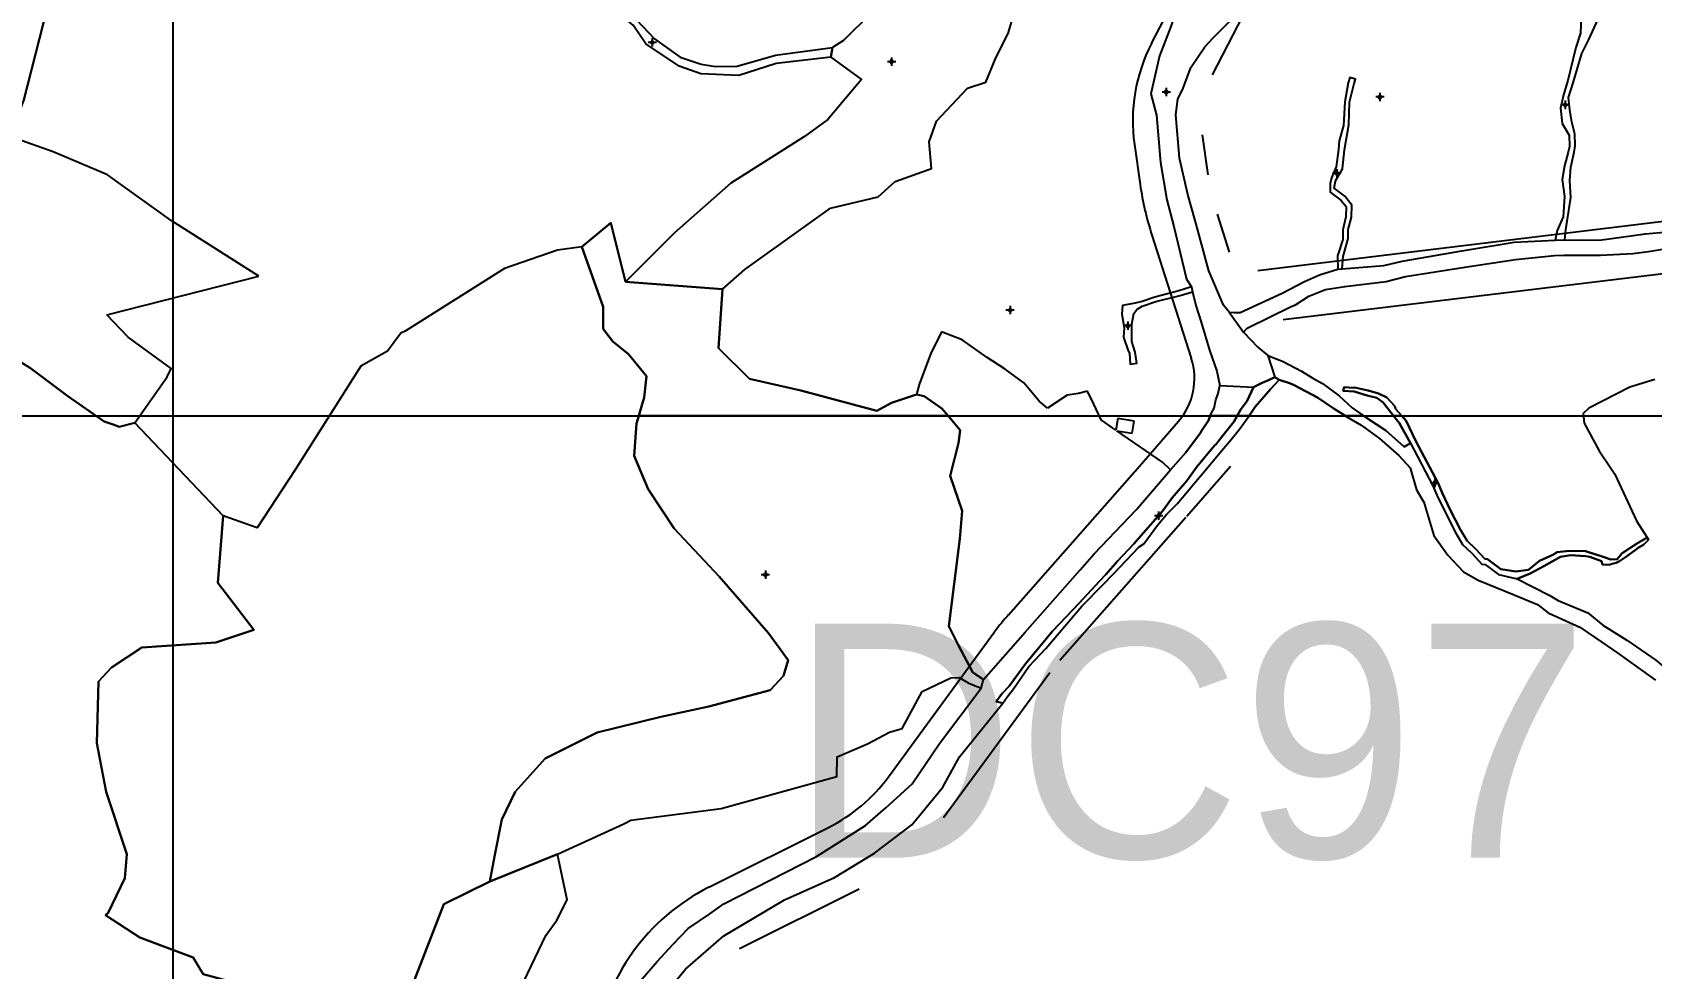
# Model space of a CAD drawing. Extents: x 548357 to 553070, y 1834500 to 1842500.
# Drawn here: x 550957.9 to 551442.3, y 1837334.7 to 1837614.7 of the extents above; entities that cross this region are included whole.
import ezdxf

# ---------------------------------------------------------------- set-up
doc = ezdxf.new("R2010")
doc.units = 0
for name, color, linetype in [('Level 10', 7, 'Continuous'), ('Level 11', 7, 'Continuous'), ('Level 2', 7, 'Continuous'), ('Level 30', 7, 'Continuous'), ('Level 52', 7, 'Continuous'), ('Level 61', 7, 'Continuous'), ('Level 62', 7, 'Continuous')]:
    doc.layers.add(name, color=color, linetype=linetype)

msp = doc.modelspace()

# ---------------------------------------------------------------- linework, layer by layer
at = {"layer": 'Level 10'}
for p, q in [((551196.75, 1837607.29), (551197.22, 1837610.11)), ((551413.45, 1837552.58), (551416.32, 1837552.68)), ((551348.38, 1837543.84), (551349.72, 1837543.93)), ((551135.28, 1837540.12), (551164.34, 1837537.91)), ((551304.68, 1837538.56), (551304.99, 1837537.05)), ((551315.89, 1837531.05), (551320.22, 1837525.05)), ((551327.5, 1837518.09), (551329.56, 1837511.58)), ((551329.56, 1837511.58), (551330.89, 1837510.74)), ((551313.13, 1837509.04), (551323.21, 1837508.59)), ((551241.67, 1837418.61), (551242.42, 1837421.11)), ((551094.76, 1837360.7), (551114.97, 1837368.94))]:
    msp.add_line(p, q, dxfattribs=at)
for points in [[(551224.59, 1837676.37), (551226.67, 1837666.27), (551227.31, 1837648.31), (551226.86, 1837638.86), (551224.4, 1837633.49), (551219.58, 1837627.11), (551209.04, 1837620.6), (551200.58, 1837612.24), (551197.22, 1837610.11)], [(551420.2, 1837633.42), (551419.54, 1837629.43), (551419.26, 1837625.82), (551421.2, 1837619.7), (551421.02, 1837614.47), (551419.59, 1837610.11), (551417.25, 1837600.25), (551415.94, 1837595.96), (551415.06, 1837592.03), (551415.5, 1837587.41), (551417.58, 1837583.92), (551417.75, 1837580.52), (551417.36, 1837578.89), (551416.25, 1837574.75), (551415.56, 1837570.68), (551416.23, 1837565.62), (551415.8, 1837559.51), (551414.08, 1837555.42), (551413.45, 1837552.58)], [(551416.32, 1837552.68), (551416.62, 1837555.58), (551418.08, 1837565.27), (551417.83, 1837570.37), (551418.16, 1837574.4), (551419.09, 1837578.82), (551419.46, 1837580.78), (551419.33, 1837584.3), (551418.41, 1837587.84), (551417.81, 1837591.54), (551417.4, 1837595.2), (551418.83, 1837599.58), (551421.4, 1837608.33), (551423.56, 1837612.5), (551426.67, 1837619.5), (551424.13, 1837626.92), (551423.24, 1837631.02)], [(550963.63, 1837627.04), (550955.24, 1837594.06)], [(551164.34, 1837537.91), (551171.03, 1837543.8), (551196.68, 1837562.12), (551210.91, 1837565.52), (551216.04, 1837570.1), (551226.87, 1837573.92), (551226.17, 1837581.93), (551228.32, 1837588.14), (551237.62, 1837598.01), (551243.13, 1837599.74), (551245.93, 1837606.54), (551249.85, 1837614.64), (551252.69, 1837624.43), (551253.31, 1837628.42)], [(551196.75, 1837607.29), (551180.41, 1837605.36), (551169.19, 1837601.76), (551157.89, 1837602.32), (551151.36, 1837604.55), (551141.43, 1837611.2), (551137.65, 1837616.83), (551134.1, 1837619.58), (551134.82, 1837621.54), (551138.61, 1837618.45), (551143.95, 1837612.74), (551151.71, 1837607.23), (551158, 1837605.17), (551162.21, 1837604.42), (551168.72, 1837604.57), (551180.23, 1837607.89), (551197.22, 1837610.11)], [(551299.58, 1837619.76), (551298.45, 1837616.42), (551295.12, 1837607.63), (551292.46, 1837596.3), (551294.17, 1837589.93), (551295.32, 1837575.74), (551297.3, 1837564.57), (551299.35, 1837556.65), (551303.15, 1837540.85), (551304.68, 1837538.56)], [(551315.89, 1837531.05), (551314.18, 1837533.07), (551309.87, 1837543.41), (551305.73, 1837558.39), (551303.56, 1837566.14), (551301.09, 1837577.07), (551300, 1837590.05), (551300.52, 1837594.66), (551302.17, 1837597.94), (551304.46, 1837604.14), (551308.67, 1837610.39), (551310.98, 1837612.96), (551317.78, 1837619.74)], [(551196.75, 1837607.29), (551205.87, 1837600.58), (551195.87, 1837588.58), (551188.87, 1837583.58), (551166.87, 1837569.58), (551149.87, 1837554.58), (551135.28, 1837540.12)], [(551349.72, 1837543.93), (551349.98, 1837547.61), (551351.47, 1837552.99), (551351.49, 1837555.75), (551352.53, 1837559.4), (551352.61, 1837563.03), (551350.51, 1837565.67), (551347.37, 1837568.07), (551347.73, 1837570.32), (551349.85, 1837573.89), (551350.45, 1837579.56), (551350.89, 1837582.45), (551351.68, 1837586.99), (551351.95, 1837593.82), (551353.31, 1837599.36), (551353.71, 1837600.72), (551352.03, 1837601.21), (551351.54, 1837599.54), (551350.53, 1837593.87), (551350.16, 1837586.82), (551348.87, 1837582.2), (551348.63, 1837579.65), (551347.93, 1837574.46), (551346.55, 1837571.19), (551346.08, 1837569.46), (551346.08, 1837566.88), (551349.36, 1837564.49), (551350.91, 1837562.64), (551350.81, 1837559.54), (551349.91, 1837555.67), (551349.93, 1837552.75), (551348.35, 1837547.85), (551348.38, 1837543.84)], [(551416.32, 1837552.68), (551426.75, 1837552.53), (551440.38, 1837554.44), (551449.56, 1837555.2), (551454.48, 1837556.18), (551455.9, 1837556.43), (551467.08, 1837558.92), (551478.39, 1837562.02), (551483.85, 1837563.38), (551491.43, 1837564.18)], [(551320.22, 1837525.05), (551321.34, 1837526.17), (551334.43, 1837532.67), (551335.73, 1837533.19), (551339.75, 1837535.77), (551344.76, 1837537.8), (551350.53, 1837538.63), (551362.86, 1837540.16), (551368.7, 1837541.66), (551386.44, 1837544.48), (551401.57, 1837546.71), (551413.22, 1837547.96), (551416.03, 1837548.03), (551426.97, 1837548.08), (551436.65, 1837548.58), (551441.34, 1837549.16), (551455.73, 1837551.52), (551463.32, 1837553.02), (551465.89, 1837553.06), (551479.61, 1837557.46), (551484.37, 1837558.82), (551492.27, 1837559.72)], [(551094.76, 1837360.7), (551096.17, 1837368.25), (551098.29, 1837379.33), (551102.3, 1837387.58), (551111.25, 1837397.48), (551126.79, 1837405.26), (551145.87, 1837409.98), (551160.24, 1837413.04), (551178.61, 1837418), (551182.61, 1837422.24), (551184.03, 1837426.96), (551178.14, 1837434.97), (551163.3, 1837451.95), (551149.87, 1837466.33), (551142.1, 1837478.12), (551137.86, 1837488.03), (551138.57, 1837497.69), (551139.27, 1837500), (551140.12, 1837502.83), (551140.92, 1837505.47), (551141.63, 1837511.84), (551136.21, 1837518.44), (551131.5, 1837522.21), (551130.06, 1837524.14), (551128.68, 1837525.99), (551128.68, 1837532.59), (551122.27, 1837550.53), (551130.96, 1837557.68), (551135.28, 1837540.12)], [(551349.72, 1837543.93), (551362.19, 1837544.94), (551367.66, 1837546.26), (551385.54, 1837549.31), (551401.14, 1837551.97), (551413.45, 1837552.58)], [(551315.89, 1837531.05), (551317.47, 1837530.86), (551319.24, 1837530.89), (551331.8, 1837536.65), (551338.44, 1837540.17), (551342.9, 1837542.15), (551348.38, 1837543.84)], [(551304.68, 1837538.56), (551300.9, 1837537.35), (551293.63, 1837535.5), (551289.9, 1837534.24), (551287.8, 1837533.7), (551283.96, 1837532.97), (551283.83, 1837530.38), (551284.54, 1837526.27), (551284.32, 1837523.54), (551285.69, 1837519.42), (551286.08, 1837518.73), (551286.28, 1837515.42), (551288.28, 1837515.8), (551287.75, 1837519.05), (551286.8, 1837522.24), (551286.75, 1837527.37), (551287.4, 1837530.58), (551288.26, 1837531.8), (551289.84, 1837532.75), (551293.97, 1837534.15), (551301.3, 1837535.94), (551304.99, 1837537.05)], [(551164.34, 1837537.91), (551163.16, 1837520.25), (551172.46, 1837511.11), (551187.76, 1837507.58), (551210.52, 1837501.52), (551214.86, 1837503.86), (551222.39, 1837506.35), (551224.71, 1837505.86), (551229.94, 1837502.23), (551231.8, 1837500), (551235.39, 1837495.7), (551234.98, 1837491.86), (551232.41, 1837482.07), (551236.08, 1837471.56), (551235.38, 1837463.17), (551232.08, 1837437.07), (551234.88, 1837431.51), (551239.23, 1837423.29), (551242.42, 1837421.11)], [(551304.99, 1837537.05), (551305.97, 1837533.04), (551307.49, 1837528.04), (551309.98, 1837519.6), (551312.18, 1837513.4), (551313.13, 1837509.04)], [(551320.22, 1837525.05), (551324.44, 1837520.54), (551327.5, 1837518.09)], [(551327.5, 1837518.09), (551332.11, 1837516.23), (551337.59, 1837513.39), (551340.97, 1837511.3), (551343.87, 1837509.69), (551348.87, 1837505.97), (551352.73, 1837502.44), (551356.97, 1837499.4), (551362.81, 1837495.58), (551368.26, 1837490.77), (551370.18, 1837491.83)], [(551248.2, 1837414.12), (551249.64, 1837416.08), (551251.38, 1837418.4), (551256.01, 1837425.06), (551261.06, 1837430.45), (551271.81, 1837443.05), (551278.25, 1837449.58), (551281.19, 1837452.66), (551289, 1837460.78), (551290.39, 1837461.68), (551294.48, 1837467.33), (551297.17, 1837470.46), (551300.43, 1837473.81), (551304.84, 1837479.11), (551309.2, 1837484.23), (551313.61, 1837489.58), (551316.49, 1837492.93), (551318.97, 1837495.98), (551321.59, 1837499.62), (551321.85, 1837500), (551323.68, 1837502.71), (551328.25, 1837507.94), (551330.89, 1837510.74)], [(551323.21, 1837508.59), (551325.76, 1837509.86), (551327.7, 1837510.7), (551329.56, 1837511.58)], [(551330.89, 1837510.74), (551334.23, 1837509.71), (551335.31, 1837509.19), (551342.38, 1837505.5), (551347.04, 1837502.28), (551351.16, 1837499.74), (551355.38, 1837497.26), (551360.86, 1837493.18), (551366.65, 1837488.17), (551370.07, 1837484.49), (551371.92, 1837477.9), (551374.18, 1837474.16), (551377.18, 1837464.18), (551381.37, 1837458.35), (551385.97, 1837453.36), (551390.41, 1837450.86), (551401.22, 1837446.52), (551408.15, 1837443.61), (551411.33, 1837441.11), (551420.86, 1837436.83), (551427.41, 1837432.29), (551432.17, 1837429.05), (551443.41, 1837420.95)], [(551242.42, 1837421.11), (551254.89, 1837435.34), (551271.3, 1837453.9), (551275.48, 1837458.77), (551288.21, 1837472.02), (551298.39, 1837483.87), (551302.93, 1837489.06), (551307.35, 1837494.89), (551307.63, 1837495.56), (551309.77, 1837498.62), (551310.27, 1837500), (551310.53, 1837500.73), (551311.41, 1837502.3), (551311.9, 1837504.74), (551312.65, 1837506.66), (551313.13, 1837509.04)], [(551248.2, 1837414.12), (551246.21, 1837414.56), (551247.08, 1837415.74), (551247.64, 1837416.44), (551248.13, 1837417.07), (551250.09, 1837419.19), (551255.03, 1837425.86), (551263.06, 1837435.65), (551271.08, 1837443.94), (551277.17, 1837450.54), (551279.03, 1837452.59), (551282.51, 1837456.5), (551287.38, 1837461.68), (551295.98, 1837471.51), (551298.82, 1837475.43), (551303.21, 1837480.57), (551306.28, 1837484.79), (551311.52, 1837491.16), (551311.89, 1837491.47), (551314.11, 1837494.18), (551317.3, 1837498.23), (551318.31, 1837500), (551319.34, 1837501.82), (551321.26, 1837504.51), (551323.21, 1837508.59)], [(551370.18, 1837491.83), (551366.79, 1837497.89), (551365.08, 1837500), (551361.98, 1837503.99), (551360.04, 1837505.36), (551357.21, 1837506.1), (551353.28, 1837507.23), (551350, 1837507.48), (551350.34, 1837508.53), (551352.96, 1837508.37), (551353.4, 1837508.52), (551357.52, 1837507.61), (551360.62, 1837506.65), (551363.04, 1837505.44), (551365.45, 1837502.9), (551365.69, 1837502.09), (551367.54, 1837500), (551368.87, 1837498.49), (551371.79, 1837492.41), (551378.43, 1837479.83), (551379.63, 1837476.95), (551382.02, 1837471.94), (551385.09, 1837465.91), (551387.09, 1837462.62), (551389.7, 1837460.1), (551392.38, 1837457.25), (551393.16, 1837457.1), (551397.19, 1837454.14), (551401.67, 1837453.48), (551405.44, 1837453.96), (551408.78, 1837456.62), (551412.74, 1837458.48), (551414, 1837459.23), (551417.71, 1837459.62), (551422.51, 1837459.49), (551427.76, 1837457.86), (551430.05, 1837457.07), (551431.96, 1837457.12), (551433.44, 1837458.98), (551437.82, 1837461.7), (551440.92, 1837463.66), (551441.37, 1837462.94), (551440.01, 1837461.48), (551438.26, 1837460.56), (551437.4, 1837459.8), (551434.5, 1837457.71), (551432.73, 1837456.58), (551431.68, 1837456.08), (551430.1, 1837455.65), (551429.77, 1837455.41), (551427.61, 1837455.58), (551427.3, 1837456.53), (551423.8, 1837457.81), (551422.56, 1837458.08), (551418.04, 1837458.36), (551415.02, 1837457.87), (551410.02, 1837455.05), (551405.99, 1837452.87), (551402.04, 1837451.28)], [(551370.18, 1837491.83), (551376.89, 1837479.1), (551378.07, 1837476.26), (551380.49, 1837471.19), (551383.6, 1837465.08), (551385.75, 1837461.55), (551388.49, 1837458.9), (551391.52, 1837455.68), (551392.46, 1837455.5), (551396.52, 1837452.52), (551402.04, 1837451.28)], [(551402.04, 1837451.28), (551411.83, 1837446.23), (551414.37, 1837444.76), (551423.17, 1837441.04), (551427.75, 1837437.42), (551434.91, 1837432.9), (551443.51, 1837426.96), (551449.04, 1837422.33), (551451.7, 1837419.75), (551457.1, 1837412.99), (551460.62, 1837408.15), (551464.52, 1837401.54), (551466.92, 1837395.38), (551468.76, 1837390.4), (551469.04, 1837389.12), (551470.13, 1837367.29), (551471.02, 1837363.32), (551471.66, 1837358.49), (551474.28, 1837353.69)], [(551104.31, 1837196.19), (551107.43, 1837196.84), (551113, 1837197.55), (551118.95, 1837196.6), (551123.36, 1837233.55), (551126.81, 1837257.53), (551129.98, 1837285.01), (551131.46, 1837296.97), (551134.05, 1837313.26), (551134.89, 1837318.6), (551136.57, 1837323.78), (551140.3, 1837331.61), (551144.78, 1837336.81), (551149.46, 1837341.87), (551154.09, 1837346.7), (551160.54, 1837351.09), (551164.7, 1837354.06), (551192.49, 1837368.19), (551207.12, 1837377.48), (551213.18, 1837382.79), (551221.06, 1837389.93), (551229.28, 1837401.97), (551241.67, 1837418.61)], [(551114.97, 1837368.94), (551134.8, 1837378.04), (551136.88, 1837379.07), (551163.97, 1837382.53), (551198.53, 1837392.14), (551198.59, 1837398.04), (551207.76, 1837401.91), (551214.27, 1837405.38), (551218.09, 1837406.53), (551224.03, 1837417.61), (551232.65, 1837421.61), (551235.12, 1837421.76), (551237.81, 1837420.11), (551240.44, 1837419.09), (551240.84, 1837418.93), (551241.67, 1837418.61)], [(551148.47, 1837328.72), (551153.27, 1837334.49), (551164.72, 1837344.48), (551182.85, 1837355.25), (551197.83, 1837361.92), (551209.81, 1837369.17), (551221, 1837377.72), (551230.3, 1837388.97), (551235.24, 1837397.99), (551248.2, 1837414.12)], [(551088.58, 1837224.92), (551081.45, 1837241.79), (551078.34, 1837257.66), (551080.96, 1837269.15), (551092.73, 1837280.07), (551094.48, 1837293.69), (551095.71, 1837306.5), (551101.64, 1837323.99), (551111.47, 1837344.56), (551114.8, 1837349.17), (551117.87, 1837355.25), (551114.97, 1837368.94)], [(551064.55, 1837278.01), (551065, 1837312), (551067, 1837318), (551081, 1837354), (551094.76, 1837360.7)]]:
    msp.add_lwpolyline(points, dxfattribs=at)
at = {"layer": 'Level 11'}
for p, q in [((551142.68, 1837611.65), (551142.06, 1837611.65)), ((551143.31, 1837612.28), (551142.68, 1837611.65)), ((551142.68, 1837611.65), (551143.31, 1837611.03)), ((551143.31, 1837612.9), (551143.31, 1837612.28)), ((551143.93, 1837611.65), (551143.31, 1837612.28)), ((551143.31, 1837611.03), (551143.93, 1837611.65)), ((551144.56, 1837611.65), (551143.93, 1837611.65)), ((551143.31, 1837611.03), (551143.31, 1837610.4)), ((551214.9, 1837606.53), (551214.27, 1837605.91)), ((551214.9, 1837607.16), (551214.9, 1837606.53)), ((551215.52, 1837605.91), (551214.9, 1837606.53)), ((551214.27, 1837605.91), (551213.65, 1837605.91)), ((551214.27, 1837605.91), (551214.9, 1837605.28)), ((551214.9, 1837605.28), (551215.52, 1837605.91)), ((551214.9, 1837605.28), (551214.9, 1837604.66)), ((551216.15, 1837605.91), (551215.52, 1837605.91)), ((551296.48, 1837596.84), (551295.85, 1837596.84)), ((551297.1, 1837597.47), (551296.48, 1837596.84)), ((551296.48, 1837596.84), (551297.1, 1837596.22)), ((551297.1, 1837598.09), (551297.1, 1837597.47)), ((551297.73, 1837596.84), (551297.1, 1837597.47)), ((551297.1, 1837596.22), (551297.73, 1837596.84)), ((551298.35, 1837596.84), (551297.73, 1837596.84)), ((551361.03, 1837596.6), (551361.03, 1837595.98)), ((551297.1, 1837596.22), (551297.1, 1837595.59)), ((551360.41, 1837595.35), (551359.78, 1837595.35)), ((551361.03, 1837595.98), (551360.41, 1837595.35)), ((551360.41, 1837595.35), (551361.03, 1837594.73)), ((551361.66, 1837595.35), (551361.03, 1837595.98)), ((551361.03, 1837594.73), (551361.66, 1837595.35)), ((551361.03, 1837594.73), (551361.03, 1837594.1)), ((551362.28, 1837595.35), (551361.66, 1837595.35)), ((551415.84, 1837593), (551415.21, 1837593)), ((551416.46, 1837593.62), (551415.84, 1837593)), ((551415.84, 1837593), (551416.46, 1837592.38)), ((551416.46, 1837594.25), (551416.46, 1837593.62)), ((551417.09, 1837593), (551416.46, 1837593.62)), ((551416.46, 1837592.38), (551417.09, 1837593)), ((551416.46, 1837592.38), (551416.46, 1837591.75)), ((551417.71, 1837593), (551417.09, 1837593)), ((551347.45, 1837572.53), (551346.83, 1837572.53)), ((551348.08, 1837573.15), (551347.45, 1837572.53)), ((551347.45, 1837572.53), (551348.08, 1837571.9)), ((551348.08, 1837573.78), (551348.08, 1837573.15)), ((551348.7, 1837572.53), (551348.08, 1837573.15)), ((551348.08, 1837571.9), (551348.7, 1837572.53)), ((551349.33, 1837572.53), (551348.7, 1837572.53)), ((551348.08, 1837571.9), (551348.08, 1837571.28)), ((551249.75, 1837531.61), (551249.13, 1837531.61)), ((551250.38, 1837532.24), (551249.75, 1837531.61)), ((551249.75, 1837531.61), (551250.38, 1837530.99)), ((551250.38, 1837532.86), (551250.38, 1837532.24)), ((551251, 1837531.61), (551250.38, 1837532.24)), ((551250.38, 1837530.99), (551251, 1837531.61)), ((551250.38, 1837530.99), (551250.38, 1837530.36)), ((551251.63, 1837531.61), (551251, 1837531.61)), ((551284.96, 1837526.99), (551284.33, 1837526.99)), ((551285.58, 1837527.61), (551284.96, 1837526.99)), ((551284.96, 1837526.99), (551285.58, 1837526.36)), ((551285.58, 1837528.24), (551285.58, 1837527.61)), ((551286.21, 1837526.99), (551285.58, 1837527.61)), ((551285.58, 1837526.36), (551286.21, 1837526.99)), ((551285.58, 1837526.36), (551285.58, 1837525.74)), ((551286.83, 1837526.99), (551286.21, 1837526.99)), ((551377.43, 1837480.53), (551376.8, 1837479.91)), ((551377.43, 1837481.16), (551377.43, 1837480.53)), ((551378.05, 1837479.91), (551377.43, 1837480.53)), ((551376.8, 1837479.91), (551376.18, 1837479.91)), ((551376.8, 1837479.91), (551377.43, 1837479.28)), ((551377.43, 1837479.28), (551378.05, 1837479.91)), ((551377.43, 1837479.28), (551377.43, 1837478.66)), ((551378.68, 1837479.91), (551378.05, 1837479.91)), ((551294.8, 1837470.74), (551294.17, 1837470.11)), ((551294.8, 1837471.36), (551294.8, 1837470.74)), ((551295.42, 1837470.11), (551294.8, 1837470.74)), ((551294.17, 1837470.11), (551293.55, 1837470.11)), ((551294.17, 1837470.11), (551294.8, 1837469.49)), ((551294.8, 1837469.49), (551295.42, 1837470.11)), ((551294.8, 1837469.49), (551294.8, 1837468.86)), ((551296.05, 1837470.11), (551295.42, 1837470.11)), ((551176.54, 1837452.49), (551175.91, 1837452.49)), ((551177.16, 1837453.12), (551176.54, 1837452.49)), ((551176.54, 1837452.49), (551177.16, 1837451.87)), ((551177.16, 1837453.74), (551177.16, 1837453.12)), ((551177.79, 1837452.49), (551177.16, 1837453.12)), ((551177.16, 1837451.87), (551177.79, 1837452.49)), ((551177.16, 1837451.87), (551177.16, 1837451.24)), ((551178.41, 1837452.49), (551177.79, 1837452.49))]:
    msp.add_line(p, q, dxfattribs=at)
for centre in [(551143.31, 1837611.65), (551214.9, 1837605.91), (551297.1, 1837596.84), (551361.03, 1837595.35), (551416.46, 1837593), (551348.08, 1837572.53), (551250.38, 1837531.61), (551285.58, 1837526.99), (551377.43, 1837479.91), (551294.8, 1837470.11), (551177.16, 1837452.49)]:
    msp.add_circle(centre, 0.15, dxfattribs=at)
at = {"layer": 'Level 2'}
for p, q in [((551197.22, 1837610.11), (551196.75, 1837607.29)), ((551135.28, 1837540.12), (551164.34, 1837537.91)), ((551164.34, 1837537.91), (551135.28, 1837540.12)), ((551327.7, 1837510.7), (551325.76, 1837509.86)), ((551329.56, 1837511.58), (551327.7, 1837510.7)), ((551353.4, 1837508.52), (551352.96, 1837508.37)), ((551353.28, 1837507.23), (551357.21, 1837506.1)), ((551357.21, 1837506.1), (551360.04, 1837505.36)), ((551360.04, 1837505.36), (551361.98, 1837503.99)), ((551363.04, 1837505.44), (551360.62, 1837506.65)), ((551365.45, 1837502.9), (551363.04, 1837505.44)), ((551361.98, 1837503.99), (551365.08, 1837500)), ((551365.08, 1837500), (551366.79, 1837497.89)), ((551368.87, 1837498.49), (551367.54, 1837500)), ((551316.49, 1837492.93), (551318.97, 1837495.98)), ((551313.61, 1837489.58), (551316.49, 1837492.93)), ((551309.2, 1837484.23), (551313.61, 1837489.58)), ((551304.84, 1837479.11), (551309.2, 1837484.23)), ((551289, 1837460.78), (551290.39, 1837461.68)), ((551408.78, 1837456.62), (551405.44, 1837453.96)), ((551412.74, 1837458.48), (551408.78, 1837456.62)), ((551415.02, 1837457.87), (551418.04, 1837458.36)), ((551418.04, 1837458.36), (551422.56, 1837458.08)), ((551422.56, 1837458.08), (551423.8, 1837457.81)), ((551423.8, 1837457.81), (551427.3, 1837456.53)), ((551434.5, 1837457.71), (551437.4, 1837459.8)), ((551437.4, 1837459.8), (551438.26, 1837460.56)), ((551401.67, 1837453.48), (551397.19, 1837454.14)), ((551405.44, 1837453.96), (551401.67, 1837453.48)), ((551402.04, 1837451.28), (551405.99, 1837452.87)), ((551251.38, 1837418.4), (551256.01, 1837425.06)), ((551241.67, 1837418.61), (551242.42, 1837421.11)), ((551094.76, 1837360.7), (551114.97, 1837368.94)), ((551114.97, 1837368.94), (551094.76, 1837360.7))]:
    msp.add_line(p, q, dxfattribs=at)
for points in [[(551224.59, 1837676.37), (551226.67, 1837666.27), (551227.31, 1837648.31), (551226.86, 1837638.86), (551224.4, 1837633.49), (551219.58, 1837627.11), (551209.04, 1837620.6), (551200.58, 1837612.24), (551197.22, 1837610.11)], [(551164.34, 1837537.91), (551171.03, 1837543.8), (551196.68, 1837562.12), (551210.91, 1837565.52), (551216.04, 1837570.1), (551226.87, 1837573.92), (551226.17, 1837581.93), (551228.32, 1837588.14), (551237.62, 1837598.01), (551243.13, 1837599.74), (551245.93, 1837606.54), (551249.85, 1837614.64), (551252.69, 1837624.43), (551253.31, 1837628.42)], [(551196.75, 1837607.29), (551205.87, 1837600.58), (551195.87, 1837588.58), (551188.87, 1837583.58), (551166.87, 1837569.58), (551149.87, 1837554.58), (551135.28, 1837540.12)], [(551135.28, 1837540.12), (551130.96, 1837557.68), (551122.27, 1837550.53)], [(551122.27, 1837550.53), (551128.68, 1837532.59), (551128.68, 1837525.99), (551130.06, 1837524.14)], [(551242.42, 1837421.11), (551239.23, 1837423.29), (551234.88, 1837431.51), (551232.08, 1837437.07), (551235.38, 1837463.17), (551236.08, 1837471.56), (551232.41, 1837482.07), (551234.98, 1837491.86), (551235.39, 1837495.7), (551231.8, 1837500), (551229.94, 1837502.23), (551224.71, 1837505.86), (551222.39, 1837506.35), (551214.86, 1837503.86), (551210.52, 1837501.52), (551187.76, 1837507.58), (551172.46, 1837511.11), (551163.16, 1837520.25), (551164.34, 1837537.91)], [(551130.06, 1837524.14), (551131.5, 1837522.21), (551136.21, 1837518.44), (551141.63, 1837511.84)], [(551141.63, 1837511.84), (551140.92, 1837505.47), (551140.12, 1837502.83)], [(551325.76, 1837509.86), (551323.21, 1837508.59), (551321.26, 1837504.51), (551319.34, 1837501.82), (551318.31, 1837500), (551317.3, 1837498.23), (551314.11, 1837494.18), (551311.89, 1837491.47), (551311.52, 1837491.16), (551306.28, 1837484.79), (551303.21, 1837480.57), (551298.82, 1837475.43), (551295.98, 1837471.51), (551287.38, 1837461.68), (551282.51, 1837456.5), (551279.03, 1837452.59), (551277.17, 1837450.54), (551271.08, 1837443.94), (551263.06, 1837435.65), (551255.03, 1837425.86), (551250.09, 1837419.19), (551248.13, 1837417.07), (551247.64, 1837416.44), (551247.08, 1837415.74), (551246.21, 1837414.56), (551248.2, 1837414.12)], [(551328.25, 1837507.94), (551330.89, 1837510.74), (551329.56, 1837511.58)], [(551318.97, 1837495.98), (551321.59, 1837499.62), (551321.85, 1837500), (551323.68, 1837502.71), (551328.25, 1837507.94)], [(551352.96, 1837508.37), (551350.34, 1837508.53), (551350, 1837507.48), (551353.28, 1837507.23)], [(551360.62, 1837506.65), (551357.52, 1837507.61), (551353.4, 1837508.52)], [(551140.12, 1837502.83), (551139.27, 1837500), (551138.57, 1837497.69), (551137.86, 1837488.03), (551142.1, 1837478.12), (551149.87, 1837466.33), (551163.3, 1837451.95), (551178.14, 1837434.97), (551184.03, 1837426.96), (551182.61, 1837422.24), (551178.61, 1837418), (551160.24, 1837413.04), (551145.87, 1837409.98), (551126.79, 1837405.26), (551111.25, 1837397.48), (551102.3, 1837387.58), (551098.29, 1837379.33), (551096.17, 1837368.25), (551094.76, 1837360.7)], [(551367.54, 1837500), (551365.69, 1837502.09), (551365.45, 1837502.9)], [(551366.79, 1837497.89), (551370.18, 1837491.83), (551376.89, 1837479.1), (551378.07, 1837476.26), (551380.49, 1837471.19), (551383.6, 1837465.08), (551385.75, 1837461.55), (551388.49, 1837458.9), (551391.52, 1837455.68), (551392.46, 1837455.5), (551396.52, 1837452.52), (551402.04, 1837451.28)], [(551378.43, 1837479.83), (551371.79, 1837492.41), (551368.87, 1837498.49)], [(551297.17, 1837470.46), (551300.43, 1837473.81), (551304.84, 1837479.11)], [(551382.02, 1837471.94), (551379.63, 1837476.95), (551378.43, 1837479.83)], [(551397.19, 1837454.14), (551393.16, 1837457.1), (551392.38, 1837457.25), (551389.7, 1837460.1), (551387.09, 1837462.62), (551385.09, 1837465.91), (551382.02, 1837471.94)], [(551290.39, 1837461.68), (551294.48, 1837467.33), (551297.17, 1837470.46)], [(551441.37, 1837462.94), (551440.92, 1837463.66), (551437.82, 1837461.7), (551433.44, 1837458.98)], [(551438.26, 1837460.56), (551440.01, 1837461.48), (551441.37, 1837462.94)], [(551256.01, 1837425.06), (551261.06, 1837430.45), (551271.81, 1837443.05), (551278.25, 1837449.58), (551281.19, 1837452.66), (551289, 1837460.78)], [(551405.99, 1837452.87), (551410.02, 1837455.05), (551415.02, 1837457.87)], [(551422.51, 1837459.49), (551417.71, 1837459.62), (551414, 1837459.23), (551412.74, 1837458.48)], [(551433.44, 1837458.98), (551431.96, 1837457.12), (551430.05, 1837457.07), (551427.76, 1837457.86), (551422.51, 1837459.49)], [(551427.3, 1837456.53), (551427.61, 1837455.58), (551429.77, 1837455.41)], [(551429.77, 1837455.41), (551430.1, 1837455.65), (551431.68, 1837456.08), (551432.73, 1837456.58), (551434.5, 1837457.71)], [(551114.97, 1837368.94), (551134.8, 1837378.04), (551136.88, 1837379.07), (551163.97, 1837382.53), (551198.53, 1837392.14), (551198.59, 1837398.04), (551207.76, 1837401.91), (551214.27, 1837405.38), (551218.09, 1837406.53), (551224.03, 1837417.61), (551232.65, 1837421.61), (551235.12, 1837421.76), (551237.81, 1837420.11), (551240.44, 1837419.09), (551240.84, 1837418.93), (551241.67, 1837418.61)], [(551248.2, 1837414.12), (551249.64, 1837416.08), (551251.38, 1837418.4)], [(551088.58, 1837224.92), (551081.45, 1837241.79), (551078.34, 1837257.66), (551080.96, 1837269.15), (551092.73, 1837280.07), (551094.48, 1837293.69), (551095.71, 1837306.5), (551101.64, 1837323.99), (551111.47, 1837344.56), (551114.8, 1837349.17), (551117.87, 1837355.25), (551114.97, 1837368.94)], [(551094.76, 1837360.7), (551081, 1837354), (551067, 1837318), (551065, 1837312), (551064.55, 1837278.01)]]:
    msp.add_lwpolyline(points, dxfattribs=at)
at = {"layer": 'Level 30'}
for p, q in [((551310.9, 1837601.93), (551358.56, 1837694.05)), ((551292.69, 1837611.35), (551306.88, 1837638.78)), ((551307.87, 1837584.06), (551309.58, 1837572.09)), ((551287.58, 1837581.16), (551289.28, 1837569.2)), ((551324.53, 1837543.46), (551591.15, 1837575.84)), ((551312.32, 1837560.29), (551315.95, 1837548.96)), ((551332.09, 1837528.76), (551593.02, 1837560.45)), ((551292.81, 1837553.99), (551304.59, 1837517.22)), ((551287.81, 1837483.47), (551300.78, 1837498.36)), ((551249.9, 1837440.54), (551287.6, 1837483.23)), ((551303.26, 1837470), (551316.29, 1837484.95)), ((551265.24, 1837426.95), (551302.96, 1837469.67)), ((551213.95, 1837392.01), (551245.73, 1837435.38)), ((551230.49, 1837379.89), (551262.27, 1837423.27)), ((551160.25, 1837359.02), (551196.06, 1837376.9)), ((551169.42, 1837340.68), (551205.22, 1837358.57))]:
    msp.add_line(p, q, dxfattribs=at)
for centre, radius, start, end in [((551337.32, 1837588.26), 50.25, 152.6468, 188.1177), ((551378.63, 1837581.94), 90.25, 188.1177, 198.0387), ((551285.78, 1837511.2), 19.75, 319.4564, 17.7484), ((551250.31, 1837516.16), 49.75, 318.5542, 318.9185), ((551302.4, 1837393.86), 70.25, 138.3571, 143.7721), ((551173.82, 1837421.41), 49.75, 296.5475, 323.7721), ((551188.08, 1837303.33), 62.25, 116.5475, 172.1857)]:
    msp.add_arc(centre, radius, start, end, dxfattribs=at)
at = {"layer": 'Level 52'}
for p, q in [((550980.13, 1837530.24), (551025.65, 1837541.75)), ((551229.88, 1837525.11), (551226.52, 1837518.42)), ((551231.8, 1837500), (551139.27, 1837500)), ((551318.31, 1837500), (551310.27, 1837500)), ((551321.85, 1837500), (551318.31, 1837500)), ((551350.74, 1837500), (551347.04, 1837502.28)), ((551356.13, 1837500), (551350.74, 1837500)), ((551356.97, 1837499.4), (551356.13, 1837500)), ((551367.54, 1837500), (551365.08, 1837500)), ((551014.99, 1837470.14), (550988.49, 1837497.9)), ((551282.57, 1837499.2), (551282, 1837495.75)), ((551282.28, 1837495.56), (551286.87, 1837494.81)), ((551287.46, 1837498.4), (551282.57, 1837499.2)), ((551286.87, 1837494.81), (551287.46, 1837498.4)), ((551370.18, 1837491.83), (551368.26, 1837490.77)), ((550990.64, 1837430.7), (551012.77, 1837432.26)), ((551012.77, 1837432.26), (550990.64, 1837430.7))]:
    msp.add_line(p, q, dxfattribs=at)
for points in [[(550951.46, 1837583.48), (550955.24, 1837594.06), (550963.63, 1837627.04)], [(551025.65, 1837541.75), (550999.41, 1837558.46), (550980.39, 1837572.1), (550964.12, 1837578.9), (550951.46, 1837583.48)], [(551122.27, 1837550.53), (551115.02, 1837549.5), (551099.09, 1837544.06), (551069.39, 1837525.37)], [(551139.27, 1837500), (551140.92, 1837505.47), (551141.63, 1837511.84), (551136.21, 1837518.44), (551131.5, 1837522.21), (551128.68, 1837525.99), (551128.68, 1837532.59), (551122.27, 1837550.53)], [(550988.49, 1837497.9), (550998.23, 1837511.67), (550999.37, 1837514.14), (550986.57, 1837523.5), (550980.13, 1837530.24)], [(551069.39, 1837525.37), (551068.15, 1837524.69), (551064.15, 1837519.35), (551056.16, 1837514.84)], [(551261.55, 1837502.29), (551259.06, 1837504.43), (551254.45, 1837509.82), (551248.85, 1837513.97), (551243.52, 1837517.47), (551236.02, 1837522.77), (551229.88, 1837525.11)], [(550946.47, 1837520.93), (550957.3, 1837514.22), (550968.48, 1837505.9), (550979.33, 1837498.32), (550982.37, 1837497.27)], [(550982.37, 1837497.27), (550979.33, 1837498.32), (550968.48, 1837505.9), (550957.3, 1837514.22), (550946.47, 1837520.93)], [(551056.16, 1837514.84), (551036.51, 1837483.83), (551025.16, 1837466.49), (551014.99, 1837470.14)], [(551226.52, 1837518.42), (551223.22, 1837509.36), (551222.39, 1837506.35)], [(551330.89, 1837510.74), (551328.25, 1837507.94), (551323.68, 1837502.71), (551321.85, 1837500)], [(551347.04, 1837502.28), (551342.38, 1837505.5), (551335.31, 1837509.19), (551334.23, 1837509.71), (551330.89, 1837510.74)], [(551443.22, 1837510.86), (551435.82, 1837508.57), (551423.53, 1837502.31), (551421.84, 1837500.68), (551422.16, 1837497.79), (551426.62, 1837489.51), (551430.06, 1837484.38), (551431.33, 1837482.55), (551437.8, 1837468.59), (551440.92, 1837463.66)], [(551222.39, 1837506.35), (551224.71, 1837505.86), (551229.94, 1837502.23), (551231.8, 1837500)], [(551273.51, 1837507.37), (551270.85, 1837506.72), (551267.42, 1837506.23), (551261.55, 1837502.29)], [(551282, 1837495.75), (551277.62, 1837498.77), (551275.4, 1837503.46), (551273.51, 1837507.37)], [(551310.27, 1837500), (551309.77, 1837498.62), (551307.63, 1837495.56), (551307.35, 1837494.89), (551302.93, 1837489.06), (551298.39, 1837483.87)], [(551365.08, 1837500), (551366.79, 1837497.89), (551370.18, 1837491.83)], [(551440.92, 1837463.66), (551437.82, 1837461.7), (551433.44, 1837458.98), (551431.96, 1837457.12), (551430.05, 1837457.07), (551427.76, 1837457.86), (551422.51, 1837459.49), (551417.71, 1837459.62), (551414, 1837459.23), (551412.74, 1837458.48), (551408.78, 1837456.62), (551405.44, 1837453.96), (551401.67, 1837453.48), (551397.19, 1837454.14), (551393.16, 1837457.1), (551392.38, 1837457.25), (551389.7, 1837460.1), (551387.09, 1837462.62), (551385.09, 1837465.91), (551382.02, 1837471.94), (551379.63, 1837476.95), (551378.43, 1837479.83), (551371.79, 1837492.41), (551368.87, 1837498.49), (551367.54, 1837500)], [(550982.37, 1837497.27), (550983.87, 1837496.68), (550988.49, 1837497.9)], [(550988.49, 1837497.9), (550983.87, 1837496.68), (550982.37, 1837497.27)], [(551298.39, 1837483.87), (551295.95, 1837486.14), (551282.28, 1837495.56)], [(551368.26, 1837490.77), (551362.81, 1837495.58), (551356.97, 1837499.4)], [(551012.77, 1837432.26), (551024.08, 1837435.96), (551013.32, 1837450.02), (551014.99, 1837470.14)], [(551014.99, 1837470.14), (551013.32, 1837450.02), (551024.08, 1837435.96), (551012.77, 1837432.26)], [(550979.7, 1837350.63), (550980.57, 1837351.34), (550985.52, 1837361.79), (550986.17, 1837368.89), (550979.99, 1837387.55), (550977.13, 1837402.14), (550977.63, 1837420.55), (550981.51, 1837424.73), (550990.64, 1837430.7)], [(550990.64, 1837430.7), (550981.51, 1837424.73), (550977.63, 1837420.55), (550977.13, 1837402.14), (550979.99, 1837387.55), (550986.17, 1837368.89), (550985.52, 1837361.79), (550980.57, 1837351.34), (550979.7, 1837350.63)], [(551055, 1837308), (551035, 1837326), (551029, 1837321), (551020, 1837330), (551009, 1837333), (551006, 1837338), (550990, 1837344), (550979.7, 1837350.63)], [(550979.7, 1837350.63), (550990, 1837344), (551006, 1837338), (551009, 1837333), (551020, 1837330), (551029, 1837321), (551035, 1837326), (551055, 1837308)]]:
    msp.add_lwpolyline(points, dxfattribs=at)
at = {"layer": 'Level 61'}
for p, q in [((551000, 1835000), (551000, 1841500)), ((549500, 1837500), (552500, 1837500))]:
    msp.add_line(p, q, dxfattribs=at)

# ---------------------------------------------------------------- texts
at = {"layer": 'Level 62'}
msp.add_text('DC97', height=70, dxfattribs=at).set_placement((551184.35, 1837367.84))

doc.saveas('drawing.dxf')
